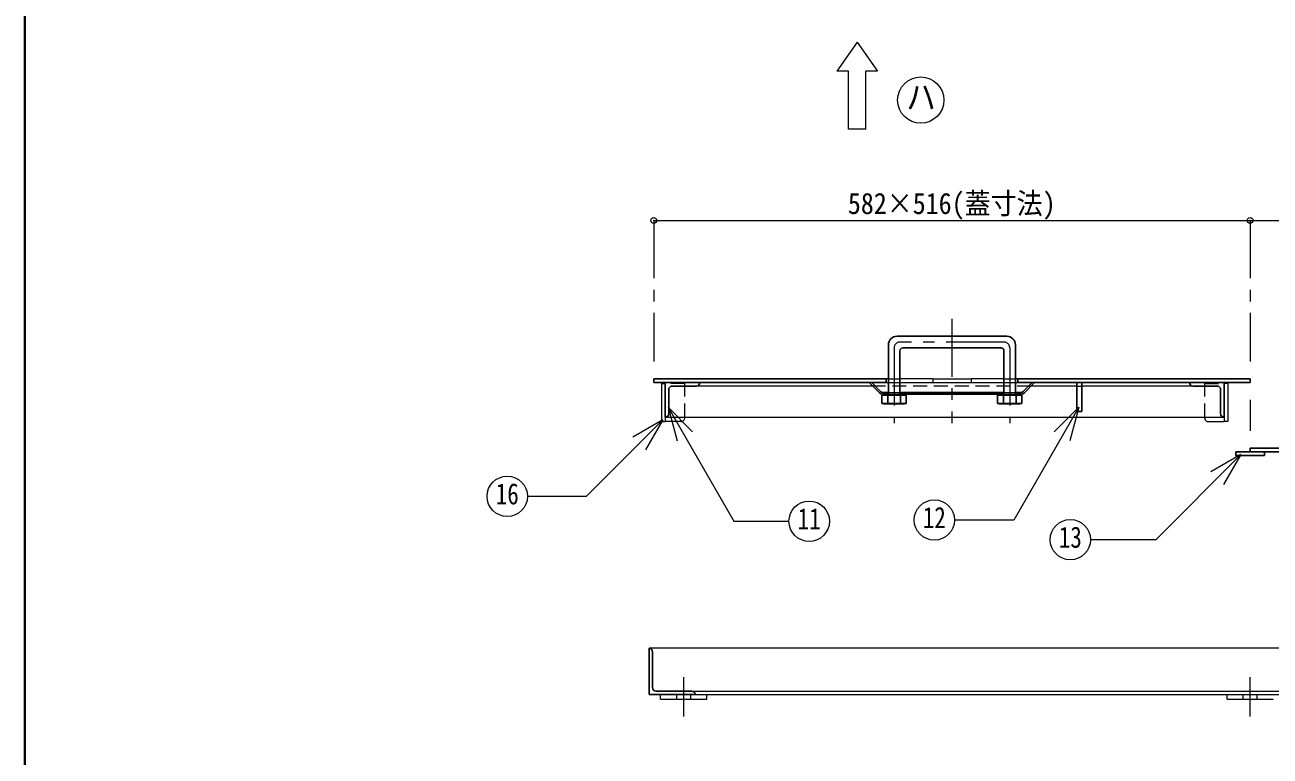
# Model space of a CAD drawing. Units: millimetres at full size, sheet at 1:10; details may follow other scales. Extents: x -2093 to 1957, y -1409 to 1401.
# Drawn here: x -2093 to -1015, y -97 to 535 of the extents above; entities that cross this region are included whole.
import ezdxf
from ezdxf.enums import TextEntityAlignment as Align

# ---------------------------------------------------------------- set-up
doc = ezdxf.new("R2010")
doc.units = ezdxf.units.MM
doc.header["$LTSCALE"] = 10
doc.header["$PDMODE"] = 32
doc.header["$PDSIZE"] = 5
doc.linetypes.add('CHAIN1', pattern=[8, 5, -1, 1, -1])
doc.linetypes.add('DASHED1', pattern=[1.8, 1.2, -0.6])
doc.layers.add('0-0_ﾚｲﾔ1', color=4, linetype='Continuous', lineweight=9)
doc.styles.add('ＭＳ ゴシック', font='')
doc.styles.get('ＭＳ ゴシック').set_extended_font_data('MS Gothic')

msp = doc.modelspace()

# ---------------------------------------------------------------- linework, layer by layer
at = {"layer": '0-0_ﾚｲﾔ1', "color": 1, "lineweight": 40}
msp.add_line((-2092.65, -1408.74), (-2092.65, 1401.26), dxfattribs=at)
at = {"layer": '0-0_ﾚｲﾔ1', "color": 7, "lineweight": 18}
for p, q in [((-1372.65, 520.26), (-1390.15, 495.26)), ((-1372.65, 520.26), (-1355.15, 495.26)), ((-1365.15, 445.26), (-1365.15, 495.26)), ((-1355.15, 495.26), (-1365.15, 495.26)), ((-1365.15, 445.26), (-1380.15, 445.26)), ((-1345.65, 229.26), (-1347.65, 229.26)), ((-1307.23, 229.26), (-1335.65, 229.26)), ((-1307.23, 229.26), (-1307.23, 226.06)), ((-1274.06, 229.26), (-1274.06, 226.06)), ((-1245.65, 229.26), (-1274.06, 229.26)), ((-1233.65, 229.26), (-1235.65, 229.26)), ((-1541.85, 225.26), (-1538.65, 225.26)), ((-1541.85, 225.26), (-1541.85, 192.26)), ((-1347.65, 226.06), (-1345.65, 226.06)), ((-1346.65, 217.56), (-1345.65, 217.56)), ((-1346.65, 216.06), (-1345.65, 216.06)), ((-1335.65, 226.06), (-1307.23, 226.06)), ((-1335.65, 217.56), (-1334.65, 217.56)), ((-1335.65, 216.06), (-1334.65, 216.06)), ((-1274.06, 226.06), (-1245.65, 226.06)), ((-1246.65, 217.56), (-1245.65, 217.56)), ((-1246.65, 216.06), (-1245.65, 216.06)), ((-1235.65, 226.06), (-1233.65, 226.06)), ((-1235.65, 217.56), (-1234.65, 217.56)), ((-1235.65, 216.06), (-1234.65, 216.06)), ((-1051.95, 225.26), (-1055.15, 225.26)), ((-1051.95, 225.26), (-1051.95, 192.26)), ((-1536.22, 204.74), (-1515.01, 183.52)), ((-1536.22, 204.74), (-1528.46, 175.76)), ((-1536.22, 204.74), (-1479.27, 106.09)), ((-1180.89, 204.76), (-1202.11, 183.55)), ((-1180.89, 204.76), (-1188.66, 175.78)), ((-1538.65, 196.06), (-1538.65, 192.26)), ((-1055.15, 196.06), (-1055.15, 192.26)), ((-1540.83, 193.82), (-1607, 127.65)), ((-1540.83, 193.82), (-1566.81, 178.82)), ((-1540.83, 193.82), (-1555.83, 167.84)), ((-1541.85, 192.26), (-1538.65, 192.26)), ((-1051.95, 192.26), (-1055.15, 192.26)), ((-1040.69, 163.74), (-1114.23, 90.19)), ((-1040.69, 163.74), (-1066.67, 148.74)), ((-1040.69, 163.74), (-1055.69, 137.76)), ((-1607, 127.65), (-1657.82, 127.65)), ((-1479.27, 106.09), (-1431.6, 106.09)), ((-1114.23, 90.19), (-1170.69, 90.19)), ((-512.65, -3.74), (-1552.65, -3.74)), ((-1515.65, -40.74), (-549.65, -40.74)), ((-1512.65, -43.74), (-552.65, -43.74))]:
    msp.add_line(p, q, dxfattribs=at)
at = {"layer": '0-0_ﾚｲﾔ1'}
for p, q in [((-1548.65, 366.26), (-1032.65, 366.26)), ((-1032.65, 366.26), (-516.65, 366.26)), ((-1307.23, 229.26), (-1274.06, 229.26)), ((-1359.15, 223.06), (-1511.65, 223.06)), ((-1307.23, 226.06), (-1274.06, 226.06)), ((-1182.65, 223.06), (-1222.15, 223.06)), ((-1082.15, 223.06), (-1178.15, 223.06)), ((-1538.65, 196.06), (-1055.15, 196.06)), ((-1521.85, 195.26), (-1521.85, 196.06)), ((-1071.95, 195.26), (-1071.95, 196.06)), ((-1524.85, 192.26), (-1538.65, 192.26)), ((-1068.95, 192.26), (-1055.15, 192.26)), ((-1542.65, -47.74), (-1542.65, -43.74)), ((-1542.65, -47.74), (-1502.65, -47.74)), ((-1502.65, -47.74), (-1502.65, -43.74)), ((-1052.65, -47.74), (-1052.65, -43.74)), ((-1052.65, -47.74), (-1012.65, -47.74))]:
    msp.add_line(p, q, dxfattribs=at)
at = {"layer": '0-0_ﾚｲﾔ1', "linetype": 'CHAIN1'}
for p, q in [((-1548.65, 366.26), (-1548.65, 244.26)), ((-1032.65, 366.26), (-1032.65, 244.26)), ((-1290.65, 281.06), (-1290.65, 191.06)), ((-1245.65, 261.06), (-1335.65, 261.06)), ((-1340.65, 256.06), (-1340.65, 191.06)), ((-1240.65, 256.06), (-1240.65, 191.06)), ((-1032.65, 211.06), (-1032.65, 184.26)), ((-1522.65, -62.74), (-1522.65, -28.74)), ((-1032.65, -62.74), (-1032.65, -28.74))]:
    msp.add_line(p, q, dxfattribs=at)
at = {"layer": '0-0_ﾚｲﾔ1', "color": 5, "lineweight": 25}
for p, q in [((-1345.65, 258.56), (-1345.65, 215.56)), ((-1243.15, 266.06), (-1338.15, 266.06)), ((-1235.65, 258.56), (-1235.65, 215.56)), ((-1335.65, 253.56), (-1335.65, 215.56)), ((-1248.15, 256.06), (-1333.15, 256.06)), ((-1245.65, 253.56), (-1245.65, 215.56)), ((-1548.65, 229.26), (-1548.65, 226.06)), ((-1548.65, 229.26), (-1347.65, 229.26)), ((-1347.65, 229.26), (-1347.65, 226.06)), ((-1233.65, 229.26), (-1233.65, 226.06)), ((-1233.65, 229.26), (-1032.65, 229.26)), ((-1032.65, 229.26), (-1032.65, 226.06)), ((-1548.65, 226.06), (-1347.65, 226.06)), ((-1538.65, 226.06), (-1538.65, 196.06)), ((-1535.65, 220.06), (-1535.65, 199.06)), ((-1511.65, 223.06), (-1532.65, 223.06)), ((-1353.03, 216.94), (-1362.15, 226.06)), ((-1352.4, 218.44), (-1360.03, 226.06)), ((-1351.15, 215.06), (-1349.65, 215.56)), ((-1350.9, 216.06), (-1346.65, 216.06)), ((-1349.65, 215.56), (-1331.65, 215.56)), ((-1334.65, 217.56), (-1246.65, 217.56)), ((-1251.15, 215.06), (-1249.65, 215.56)), ((-1249.65, 215.56), (-1231.65, 215.56)), ((-1246.65, 217.56), (-1246.65, 216.06)), ((-1240.65, 215.56), (-1235.15, 215.06)), ((-1235.15, 215.06), (-1231.65, 215.56)), ((-1233.65, 226.06), (-1032.65, 226.06)), ((-1228.89, 218.44), (-1221.27, 226.06)), ((-1228.27, 216.94), (-1219.15, 226.06)), ((-1182.65, 226.06), (-1182.65, 201.06)), ((-1178.15, 226.06), (-1178.15, 201.06)), ((-1082.15, 223.06), (-1061.15, 223.06)), ((-1058.15, 220.06), (-1058.15, 199.06)), ((-1055.15, 226.06), (-1055.15, 196.06)), ((-1351.15, 215.06), (-1330.15, 215.06)), ((-1351.15, 215.06), (-1351.15, 208.06)), ((-1351.15, 208.06), (-1330.15, 208.06)), ((-1351.15, 208.06), (-1349.65, 207.56)), ((-1349.65, 207.56), (-1346.15, 208.06)), ((-1349.65, 207.56), (-1331.65, 207.56)), ((-1346.15, 215.06), (-1346.15, 208.06)), ((-1346.15, 208.06), (-1340.65, 207.56)), ((-1340.65, 207.56), (-1335.15, 208.06)), ((-1335.15, 215.06), (-1335.15, 208.06)), ((-1335.15, 208.06), (-1331.65, 207.56)), ((-1251.15, 215.06), (-1230.15, 215.06)), ((-1251.15, 208.06), (-1230.15, 208.06)), ((-1249.65, 207.56), (-1231.65, 207.56)), ((-1246.15, 215.06), (-1246.15, 208.06)), ((-1230.15, 208.06), (-1231.65, 207.56)), ((-1182.65, 201.06), (-1178.15, 201.06)), ((-1045.15, 166.06), (-1045.15, 162.86)), ((-1045.15, 166.06), (-831.65, 166.06)), ((-1045.15, 162.86), (-1020.15, 162.86)), ((-1032.65, 169.26), (-1032.65, 166.06)), ((-1032.65, 169.26), (-831.65, 169.26)), ((-1020.15, 166.06), (-1020.15, 162.86)), ((-1552.65, -43.74), (-1552.65, -3.74)), ((-1549.65, -6.74), (-1549.65, -37.74)), ((-1546.65, -40.74), (-1515.65, -40.74)), ((-1552.65, -43.74), (-1512.65, -43.74))]:
    msp.add_line(p, q, dxfattribs=at)
at = {"layer": '0-0_ﾚｲﾔ1', "linetype": 'DASHED1'}
for p, q in [((-1345.65, 229.26), (-1335.65, 229.26)), ((-1245.65, 229.26), (-1235.65, 229.26)), ((-1521.85, 225.26), (-1538.65, 225.26)), ((-1521.85, 196.06), (-1521.85, 225.26)), ((-1222.15, 223.06), (-1359.15, 223.06)), ((-1345.65, 226.06), (-1335.65, 226.06)), ((-1345.65, 217.56), (-1335.65, 217.56)), ((-1345.65, 216.06), (-1335.65, 216.06)), ((-1245.65, 226.06), (-1235.65, 226.06)), ((-1245.65, 217.56), (-1235.65, 217.56)), ((-1245.65, 216.06), (-1235.65, 216.06)), ((-1182.65, 223.06), (-1178.15, 223.06)), ((-1071.95, 225.26), (-1055.15, 225.26)), ((-1071.95, 196.06), (-1071.95, 225.26)), ((-1528.65, -47.74), (-1528.65, -43.74)), ((-1516.65, -47.74), (-1516.65, -43.74)), ((-1038.65, -47.74), (-1038.65, -43.74)), ((-1026.65, -47.74), (-1026.65, -43.74))]:
    msp.add_line(p, q, dxfattribs=at)
at = {"layer": '0-0_ﾚｲﾔ1', "color": 7, "lineweight": 18}
for points in [[(-1380.15, 445.26), (-1380.15, 495.26), (-1390.15, 495.26)], [(-1180.89, 204.76), (-1237.22, 107.19), (-1288.36, 107.19)]]:
    msp.add_lwpolyline(points, dxfattribs=at)
at = {"layer": '0-0_ﾚｲﾔ1', "color": 5, "lineweight": 25}
for points in [[(-1350.28, 217.56), (-1346.65, 217.56), (-1346.65, 216.06)], [(-1349.65, 215.56), (-1346.15, 215.06), (-1340.65, 215.56)], [(-1340.65, 215.56), (-1335.15, 215.06), (-1331.65, 215.56)], [(-1334.65, 217.56), (-1334.65, 216.06), (-1246.65, 216.06)], [(-1331.65, 215.56), (-1330.15, 215.06), (-1330.15, 208.06), (-1331.65, 207.56)], [(-1249.65, 215.56), (-1246.15, 215.06), (-1240.65, 215.56)], [(-1231.01, 217.56), (-1234.65, 217.56), (-1234.65, 216.06), (-1230.39, 216.06)], [(-1231.65, 215.56), (-1230.15, 215.06), (-1230.15, 208.06)], [(-1251.15, 215.06), (-1251.15, 208.06), (-1249.65, 207.56), (-1246.15, 208.06)], [(-1246.15, 208.06), (-1240.65, 207.56), (-1235.15, 208.06)], [(-1235.15, 215.06), (-1235.15, 208.06), (-1231.65, 207.56)]]:
    msp.add_lwpolyline(points, dxfattribs=at)
at = {"layer": '0-0_ﾚｲﾔ1', "color": 7, "lineweight": 18}
for centre, radius in [((-1317.65, 470.26), 20), ((-1675.32, 127.65), 17.5), ((-1414.1, 106.09), 17.5), ((-1305.86, 107.19), 17.5), ((-1188.19, 90.19), 17.5)]:
    msp.add_circle(centre, radius, dxfattribs=at)
at = {"layer": '0-0_ﾚｲﾔ1', "color": 5, "lineweight": 25}
for centre, radius, start, end in [((-1338.15, 258.56), 7.5, 90, 180), ((-1243.15, 258.56), 7.5, 0, 90), ((-1333.15, 253.56), 2.5, 90, 180), ((-1248.15, 253.56), 2.5, 0, 90), ((-1532.65, 220.06), 3, 90, 180), ((-1511.65, 226.06), 3, 270, 0), ((-1350.9, 219.06), 3, 225, 270), ((-1350.28, 220.56), 3, 225, 270), ((-1231.01, 220.56), 3, 270, 315), ((-1230.39, 219.06), 3, 270, 315), ((-1082.15, 226.06), 3, 180, 270), ((-1061.15, 220.06), 3, 0, 90), ((-1538.65, 199.06), 3, 270, 0), ((-1055.15, 199.06), 3, 180, 270), ((-1552.65, -6.74), 3, 0, 90), ((-1546.65, -37.74), 3, 180, 270), ((-1515.65, -43.74), 3, 0, 90)]:
    msp.add_arc(centre, radius, start, end, dxfattribs=at)
at = {"layer": '0-0_ﾚｲﾔ1', "linetype": 'CHAIN1'}
for centre, start, end in [((-1335.65, 256.06), 90, 180), ((-1245.65, 256.06), 0, 90)]:
    msp.add_arc(centre, 5, start, end, dxfattribs=at)
at = {"layer": '0-0_ﾚｲﾔ1'}
for centre, start, end in [((-1524.85, 195.26), 270, 0), ((-1068.95, 195.26), 180, 270)]:
    msp.add_arc(centre, 3, start, end, dxfattribs=at)
at = {"layer": '0-0_ﾚｲﾔ1', "color": 1}
for p in [(-1548.65, 366.26), (-1032.65, 366.26)]:
    msp.add_point(p, dxfattribs=at)

# ---------------------------------------------------------------- texts
at = {"layer": '0-0_ﾚｲﾔ1', "color": 7, "style": 'ＭＳ ゴシック'}
for s, height, width, p in [('ハ', 21.99, 0.85, (-1330.15, 455.26)), ('582×516(蓋寸法)', 18.33, 0.9, (-1380.65, 366.26)), ('16', 18.33, 0.8, (-1685.32, 115.15)), ('11', 18.33, 0.8, (-1424.1, 93.59)), ('12', 18.33, 0.8, (-1315.86, 94.69)), ('13', 18.33, 0.8, (-1198.19, 77.69))]:
    msp.add_text(s, height=height, dxfattribs=dict(at, width=width)).set_placement(p, align=Align.BOTTOM_LEFT)

doc.saveas('drawing.dxf')
